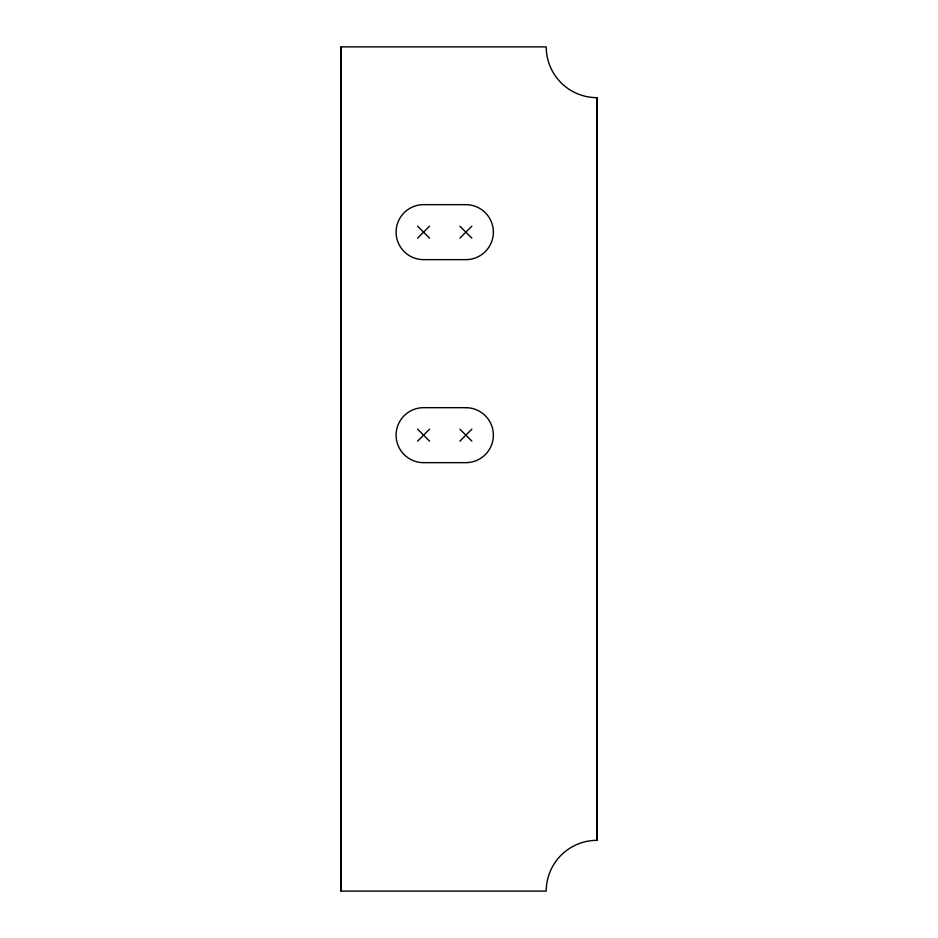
<?xml version="1.0" encoding="UTF-8"?>
<svg xmlns="http://www.w3.org/2000/svg" width="938" height="938" viewBox="0 0 938 938"><rect width="100%" height="100%" fill="white"/><g stroke="black" fill="none" stroke-linecap="round" stroke-linejoin="round"><path stroke-width="1.41" d="M341.022 891.1L341.022 46.9L546.233 46.9A50.758 50.758 0 0 0 596.978 97.658L596.978 840.342A50.758 50.758 0 0 0 546.233 891.1L341.022 891.1L341.022 46.9M417.598 238.135L429.557 226.164M459.89 238.135L471.849 226.164M417.598 441.141L429.557 429.182M459.89 441.141L471.849 429.182M459.89 226.164L471.849 238.135M417.598 226.164L429.557 238.135M459.89 429.182L471.849 441.141M417.598 429.182L429.557 441.141M596.978 97.658L596.978 840.342M465.869 204.66L423.577 204.66A27.495 27.495 0 0 0 396.082 232.155A27.495 27.495 0 0 0 423.577 259.638L465.869 259.638A27.495 27.495 0 0 0 493.365 232.155A27.495 27.495 0 0 0 465.869 204.66M465.869 407.678L423.577 407.678A27.495 27.495 0 0 0 396.082 435.162A27.495 27.495 0 0 0 423.577 462.657L465.869 462.657A27.495 27.495 0 0 0 493.365 435.162A27.495 27.495 0 0 0 465.869 407.678"/></g></svg>
